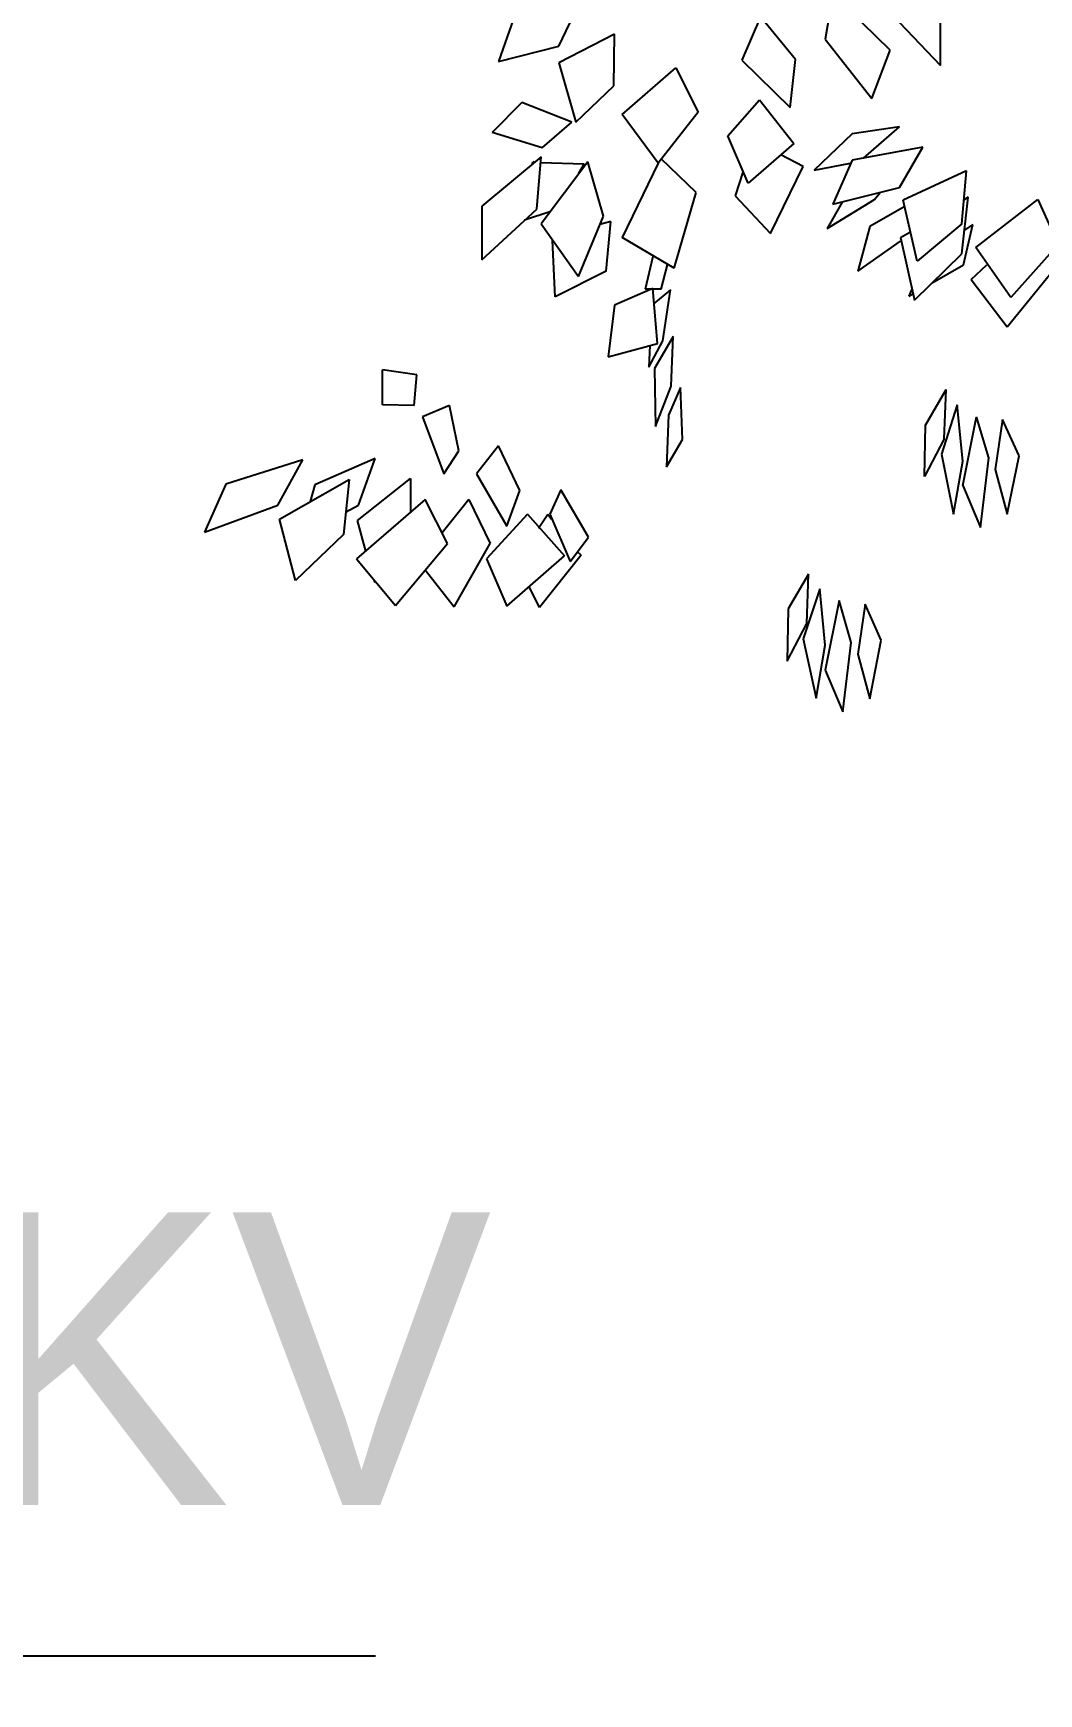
# Model space of a CAD drawing. Header units: millimetres. Extents: x 563079 to 571925, y 2063830 to 2067381.
# Drawn here: x 570785.4 to 570790.55, y 2066937.81 to 2066946.31 of the extents above; entities that cross this region are included whole.
import ezdxf

# ---------------------------------------------------------------- set-up
doc = ezdxf.new("R2010")
doc.units = ezdxf.units.MM
doc.header["$MEASUREMENT"] = 0
doc.layers.add('MC', color=7, linetype='Continuous')
doc.layers.add('SO', color=48, linetype='Continuous')
doc.styles.add('KTEN', font='')
doc.styles.add('TIEUDE', font='', dxfattribs={"width": 0.8})
doc.styles.get('KTEN').set_extended_font_data('.VnAvantH')
doc.styles.get('TIEUDE').set_extended_font_data('.VnAvantH')
doc.dimstyles.new('DIM3', dxfattribs={"dimscale": 1.2, "dimtxt": 1.2, "dimasz": 0.4, "dimexe": 0, "dimexo": 0, "dimgap": 0.3, "dimtad": 1, "dimzin": 0, "dimdsep": 46, "dimtxsty": 'TIEUDE', "dimblk1": 'BOXFILLED', "dimblk2": 'BOXFILLED', "dimsah": 1, "dimcen": 0.09, "dimdle": 0.8, "dimclrd": 9, "dimclre": 9, "dimclrt": 7, "dimadec": 1, "dimazin": 0, "dimtfac": 1, "dimtmove": 2, "dimatfit": 3, "dimldrblk": 'BOXFILLED', "dimfxl": 1, "dimtolj": 1, "dimtzin": 0, "dimarcsym": 0})

# ---------------------------------------------------------------- blocks, each defined once
blk = doc.blocks.new('fasfsfsdf')
at = {"color": 99, "linetype": 'ByBlock'}
for p, q in [((596086.0577, 2065635.9883), (596086.0196, 2065635.7564)), ((596086.3526, 2065635.6993), (596086.0577, 2065635.9883)), ((596084.6543, 2065635.7207), (596084.7495, 2065635.9205)), ((596086.6095, 2065635.6208), (596086.6095, 2065635.9384)), ((596084.4212, 2065635.8599), (596084.3451, 2065635.6422)), ((596085.6866, 2065635.8706), (596085.5915, 2065635.6494)), ((596085.8674, 2065635.6529), (596085.6866, 2065635.8706)), ((596086.4002, 2065635.842), (596086.6095, 2065635.6208)), ((596084.3451, 2065635.6422), (596084.6543, 2065635.7207)), ((596084.9398, 2065635.7814), (596084.6543, 2065635.6351)), ((596084.935, 2065635.5174), (596084.9398, 2065635.7814)), ((596086.0196, 2065635.7564), (596086.2575, 2065635.4531)), ((596084.6543, 2065635.6351), (596084.74, 2065635.3318)), ((596085.5915, 2065635.6494), (596085.8389, 2065635.4068)), ((596085.8389, 2065635.4068), (596085.8674, 2065635.6529)), ((596086.2575, 2065635.4531), (596086.3526, 2065635.6993)), ((596084.9778, 2065635.3711), (596085.2537, 2065635.6101)), ((596085.2537, 2065635.6101), (596085.3679, 2065635.3818)), ((596084.74, 2065635.3318), (596084.935, 2065635.5174)), ((596084.4641, 2065635.4317), (596084.3118, 2065635.2783)), ((596084.7209, 2065635.3318), (596084.4641, 2065635.4317)), ((596085.1633, 2065635.1213), (596084.9778, 2065635.3711)), ((596085.3679, 2065635.3818), (596085.1633, 2065635.1213)), ((596085.5201, 2065635.2605), (596085.6819, 2065635.446)), ((596085.6819, 2065635.446), (596085.8579, 2065635.2212)), ((596084.5687, 2065635.1998), (596084.7209, 2065635.3318)), ((596086.4002, 2065635.3069), (596086.1576, 2065635.2712)), ((596086.2147, 2065635.1463), (596086.4002, 2065635.3069)), ((596084.5687, 2065635.1998), (596084.3118, 2065635.2783)), ((596085.6248, 2065635.0179), (596085.5201, 2065635.2605)), ((596085.8579, 2065635.2212), (596085.6248, 2065635.0179)), ((596086.1576, 2065635.2712), (596085.9625, 2065635.0857)), ((596086.5191, 2065635.2034), (596086.1576, 2065635.1356)), ((596086.4002, 2065634.9965), (596086.5191, 2065635.2034)), ((596084.564, 2065635.1534), (596084.2595, 2065634.9001)), ((596084.5164, 2065635.1142), (596084.5211, 2065635.1285)), ((596084.5307, 2065635.1249), (596084.5211, 2065635.1285)), ((596084.5402, 2065634.8859), (596084.564, 2065635.1534)), ((596084.5592, 2065635.1249), (596084.7828, 2065635.1178)), ((596084.8018, 2065635.1285), (596084.564, 2065634.8109)), ((596084.7828, 2065635.1178), (596084.7542, 2065635.0678)), ((596084.8827, 2065634.8502), (596084.8018, 2065635.1285)), ((596085.1633, 2065635.1213), (596084.9778, 2065634.7396)), ((596085.3584, 2065634.9715), (596085.1776, 2065635.1427)), ((596085.9055, 2065635.1035), (596085.7913, 2065635.1641)), ((596085.9625, 2065635.0857), (596086.1481, 2065635.1213)), ((596086.1576, 2065635.1356), (596086.0577, 2065634.9108)), ((596085.5962, 2065635.075), (596085.5582, 2065634.9536)), ((596085.739, 2065634.761), (596085.9055, 2065635.1035)), ((596086.7427, 2065635.0821), (596086.4192, 2065634.9322)), ((596086.7189, 2065634.8109), (596086.7427, 2065635.0821)), ((596085.2442, 2065634.5826), (596085.3584, 2065634.9715)), ((596085.5582, 2065634.9536), (596085.739, 2065634.761)), ((596086.0577, 2065634.9108), (596086.4002, 2065634.9965)), ((596086.2718, 2065634.9358), (596086.3003, 2065634.9715)), ((596086.7189, 2065634.6575), (596086.7522, 2065634.9465)), ((596086.7522, 2065634.9465), (596086.7284, 2065634.9322)), ((596084.2595, 2065634.9001), (596084.2595, 2065634.6254)), ((596084.2595, 2065634.6254), (596084.5402, 2065634.8859)), ((596084.6068, 2065634.8716), (596084.4783, 2065634.8288)), ((596086.0291, 2065634.786), (596086.2718, 2065634.9358)), ((596086.1053, 2065634.9215), (596086.0291, 2065634.786)), ((596086.424, 2065634.8966), (596086.248, 2065634.7967)), ((596086.4906, 2065634.6183), (596086.4192, 2065634.9322)), ((596086.7903, 2065634.6896), (596087.109, 2065634.9358)), ((596087.109, 2065634.9358), (596087.2137, 2065634.7039)), ((596084.564, 2065634.8109), (596084.7542, 2065634.5398)), ((596084.7542, 2065634.5398), (596084.8827, 2065634.8502)), ((596084.9207, 2065634.8216), (596084.8636, 2065634.8074)), ((596084.8969, 2065634.5683), (596084.9207, 2065634.8216)), ((596086.248, 2065634.7967), (596086.1861, 2065634.5683)), ((596086.7189, 2065634.8109), (596086.4906, 2065634.6183)), ((596086.7284, 2065634.6004), (596086.776, 2065634.8074)), ((596086.776, 2065634.8074), (596086.7284, 2065634.7753)), ((596084.6353, 2065634.4363), (596084.621, 2065634.7253)), ((596085.2442, 2065634.5826), (596084.9778, 2065634.7396)), ((596086.1861, 2065634.5683), (596086.405, 2065634.7217)), ((596086.405, 2065634.7396), (596086.4525, 2065634.7681)), ((596086.405, 2065634.7396), (596086.4763, 2065634.4185)), ((596087.2137, 2065634.7039), (596086.9711, 2065634.4327)), ((596085.1348, 2065634.6432), (596085.0967, 2065634.4756)), ((596086.4763, 2065634.4185), (596086.7189, 2065634.6575)), ((596086.9711, 2065634.4327), (596086.7903, 2065634.6896)), ((596084.8969, 2065634.5683), (596084.6353, 2065634.4363)), ((596085.1776, 2065634.4756), (596085.2109, 2065634.6004)), ((596086.5667, 2065634.5077), (596086.7284, 2065634.6004)), ((596086.7665, 2065634.5255), (596086.8474, 2065634.6004)), ((596086.7665, 2065634.5255), (596086.952, 2065634.2829)), ((596086.952, 2065634.2829), (596087.2137, 2065634.604)), ((596085.1348, 2065634.4791), (596084.9398, 2065634.3935)), ((596085.1776, 2065634.4756), (596085.0967, 2065634.4756)), ((596085.1586, 2065634.1973), (596085.1348, 2065634.4791)), ((596085.2252, 2065634.472), (596085.1396, 2065634.4006)), ((596085.1871, 2065634.2115), (596085.2252, 2065634.472)), ((596086.462, 2065634.472), (596086.4478, 2065634.4399)), ((596086.4478, 2065634.4399), (596086.4668, 2065634.4506)), ((596084.9398, 2065634.3935), (596084.9065, 2065634.1295)), ((596084.9065, 2065634.1295), (596085.1586, 2065634.1973)), ((596085.1158, 2065634.076), (596085.1871, 2065634.2115)), ((596085.1205, 2065634.1866), (596085.1158, 2065634.076)), ((596085.2395, 2065634.2329), (596085.1443, 2065634.0688)), ((596085.2299, 2065633.9796), (596085.2395, 2065634.2329)), ((596083.9265, 2065634.0367), (596083.7505, 2065634.0617)), ((596083.7505, 2065633.8833), (596083.7505, 2065634.0617)), ((596083.9122, 2065633.8797), (596083.9265, 2065634.0367)), ((596085.1443, 2065634.0688), (596085.1491, 2065633.7727)), ((596085.1491, 2065633.7727), (596085.2299, 2065633.9796)), ((596085.2775, 2065633.9725), (596085.2157, 2065633.8298)), ((596085.287, 2065633.7049), (596085.2775, 2065633.9725)), ((596086.5334, 2065633.7798), (596086.6381, 2065633.9618)), ((596086.6285, 2065633.7085), (596086.6381, 2065633.9618)), ((596083.9122, 2065633.8797), (596083.7505, 2065633.8833)), ((596084.093, 2065633.8797), (596083.955, 2065633.8226)), ((596084.1406, 2065633.6478), (596084.093, 2065633.8797)), ((596086.6951, 2065633.8833), (596086.6143, 2065633.63)), ((596086.7237, 2065633.5943), (596086.6951, 2065633.8833)), ((596083.955, 2065633.8226), (596084.0645, 2065633.5301)), ((596085.2157, 2065633.8298), (596085.2062, 2065633.5658)), ((596086.5286, 2065633.5158), (596086.5334, 2065633.7798)), ((596086.7237, 2065633.4694), (596086.795, 2065633.8226)), ((596086.8569, 2065633.6121), (596086.795, 2065633.8226)), ((596086.9282, 2065633.8084), (596086.8902, 2065633.5515)), ((596087.0139, 2065633.6228), (596086.9282, 2065633.8084)), ((596084.3451, 2065633.6728), (596084.231, 2065633.5301)), ((596084.4545, 2065633.4445), (596084.3451, 2065633.6728)), ((596085.2062, 2065633.5658), (596085.287, 2065633.7049)), ((596086.6285, 2065633.7085), (596086.5286, 2065633.5158)), ((596083.3414, 2065633.6014), (596082.9465, 2065633.4766)), ((596083.2129, 2065633.3695), (596083.3414, 2065633.6014)), ((596083.7124, 2065633.6086), (596083.4032, 2065633.473)), ((596083.6268, 2065633.3695), (596083.7124, 2065633.6086)), ((596084.0645, 2065633.5301), (596084.1406, 2065633.6478)), ((596086.6143, 2065633.63), (596086.6761, 2065633.3231)), ((596086.6761, 2065633.3231), (596086.7237, 2065633.5943)), ((596086.8141, 2065633.2554), (596086.8569, 2065633.6121)), ((596086.952, 2065633.3231), (596087.0139, 2065633.6228)), ((596083.2224, 2065633.2982), (596083.5792, 2065633.5015)), ((596083.5792, 2065633.5015), (596083.5507, 2065633.2197)), ((596083.622, 2065633.291), (596083.8932, 2065633.5051)), ((596083.8932, 2065633.5051), (596083.8932, 2065633.3303)), ((596084.231, 2065633.5301), (596084.3879, 2065633.2625)), ((596086.8902, 2065633.5515), (596086.952, 2065633.3231)), ((596082.9465, 2065633.4766), (596082.8371, 2065633.2304)), ((596083.4032, 2065633.473), (596083.3794, 2065633.3874)), ((596084.3879, 2065633.2625), (596084.4545, 2065633.4445)), ((596084.6638, 2065633.448), (596084.6068, 2065633.3231)), ((596084.8066, 2065633.2054), (596084.6638, 2065633.448)), ((596086.7237, 2065633.4694), (596086.8141, 2065633.2554)), ((596082.8371, 2065633.2304), (596083.2129, 2065633.3695)), ((596083.5602, 2065633.3338), (596083.6268, 2065633.3695)), ((596083.9693, 2065633.3981), (596083.6173, 2065633.0948)), ((596084.0835, 2065633.1733), (596083.9693, 2065633.3981)), ((596084.1929, 2065633.3981), (596084.0549, 2065633.2268)), ((596084.1929, 2065633.3981), (596084.3023, 2065633.1733)), ((596083.3033, 2065632.9842), (596083.2224, 2065633.2982)), ((596083.6649, 2065633.134), (596083.622, 2065633.291)), ((596084.4926, 2065633.3231), (596084.2833, 2065633.0948)), ((596084.4926, 2065633.3231), (596084.6829, 2065633.1091)), ((596084.5497, 2065633.2518), (596084.5973, 2065633.3231)), ((596084.5973, 2065633.3231), (596084.6163, 2065633.2982)), ((596084.6068, 2065633.3231), (596084.7114, 2065633.0805)), ((596083.5507, 2065633.2197), (596083.3033, 2065632.9842)), ((596083.8171, 2065632.8558), (596084.0835, 2065633.1733)), ((596084.1168, 2065632.8486), (596084.3023, 2065633.1733)), ((596084.7114, 2065633.0805), (596084.8066, 2065633.2054)), ((596083.6173, 2065633.0948), (596083.8171, 2065632.8558)), ((596084.2833, 2065633.0948), (596084.3879, 2065632.8522)), ((596084.3879, 2065632.8522), (596084.6829, 2065633.1091)), ((596084.7685, 2065633.1126), (596084.5544, 2065632.8451)), ((596084.7685, 2065633.1126), (596084.7495, 2065633.1305)), ((596083.9693, 2065633.0377), (596084.1168, 2065632.8486)), ((596085.934, 2065633.0163), (596085.8293, 2065632.8379)), ((596085.9245, 2065632.763), (596085.934, 2065633.0163)), ((596083.7124, 2065632.9735), (596083.7077, 2065632.9842)), ((596083.7124, 2065632.9735), (596083.7124, 2065632.9771)), ((596083.7124, 2065632.9771), (596083.7124, 2065632.9735)), ((596084.5544, 2065632.8451), (596084.5021, 2065632.9521)), ((596085.9911, 2065632.9414), (596085.9055, 2065632.6845)), ((596086.0196, 2065632.6524), (596085.9911, 2065632.9414)), ((596085.8293, 2065632.8379), (596085.8246, 2065632.5703)), ((596086.091, 2065632.8807), (596086.0196, 2065632.5239)), ((596086.1528, 2065632.6667), (596086.091, 2065632.8807)), ((596086.2242, 2065632.8629), (596086.1861, 2065632.606)), ((596086.3051, 2065632.6774), (596086.2242, 2065632.8629)), ((596085.8246, 2065632.5703), (596085.9245, 2065632.763)), ((596085.9055, 2065632.6845), (596085.9721, 2065632.3812)), ((596085.9721, 2065632.3812), (596086.0196, 2065632.6524)), ((596086.11, 2065632.3099), (596086.1528, 2065632.6667)), ((596086.248, 2065632.3777), (596086.3051, 2065632.6774)), ((596086.1861, 2065632.606), (596086.248, 2065632.3777)), ((596086.0196, 2065632.5239), (596086.11, 2065632.3099))]:
    blk.add_line(p, q, dxfattribs=at)
blk = doc.blocks.new('_BoxFilled')
at = {"color": 0, "linetype": 'ByBlock', "lineweight": -2}
blk.add_line((-0.5, 0), (-1, 0), dxfattribs=at)
at = {"color": 0, "linetype": 'ByBlock'}
blk.add_solid([(-0.5, 0.5), (0.5, 0.5), (-0.5, -0.5), (0.5, -0.5)], dxfattribs=at)

msp = doc.modelspace()

# ---------------------------------------------------------------- block references
at = {"layer": 'SO', "color": 4}
msp.add_blockref('fasfsfsdf', (-25296.56348, 1310.52598), dxfattribs=at)

# ---------------------------------------------------------------- texts
at = {"layer": 'MC', "style": 'KTEN'}
msp.add_text('®iÖn h¹ thÕ 0.4kv', height=1.5, dxfattribs=at).set_placement((570769.02055, 2066938.77362))

# ---------------------------------------------------------------- leaders
at = {"layer": 'MC', "color": 9}
msp.add_leader([(570762.52119, 2066917.40427), (570768.89756, 2066938.00207), (570787.15138, 2066938.00207)], dimstyle='DIM3', override={"dimasz": 1.5, "dimgap": 0.3, "dimtad": 0}, dxfattribs=at)

doc.saveas('drawing.dxf')
